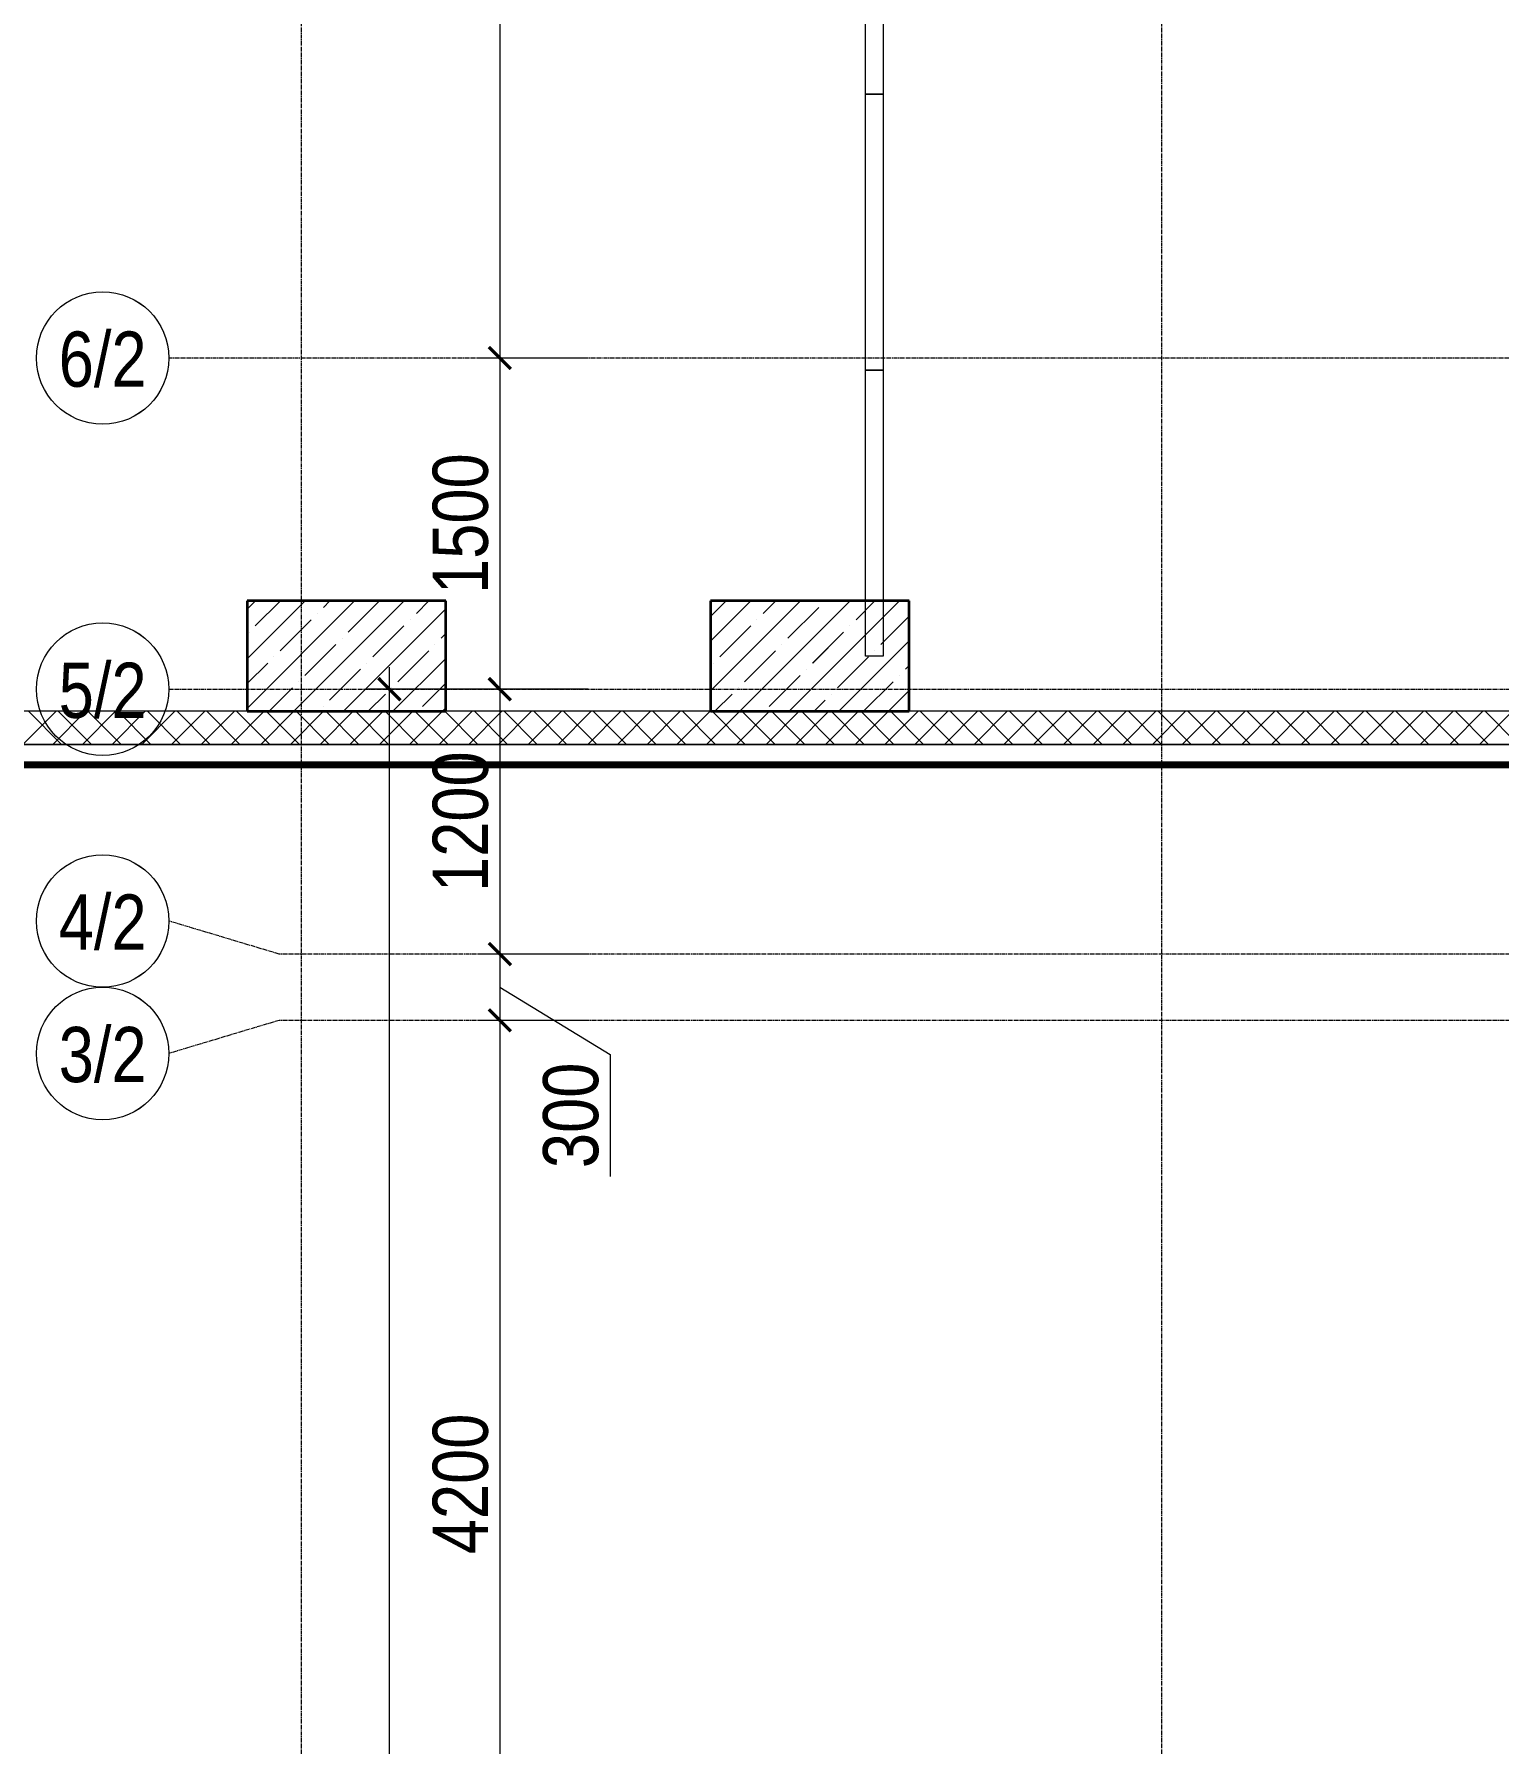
# Model space of a CAD drawing. Header units: millimetres. Extents: x 470010 to 1231400, y -134005 to 421770.
# Drawn here: x 838912 to 845550, y 131436 to 139180 of the extents above; entities that cross this region are included whole.
import ezdxf
from ezdxf.enums import TextEntityAlignment as Align

# ---------------------------------------------------------------- set-up
doc = ezdxf.new("R2010")
doc.units = ezdxf.units.MM
doc.linetypes.add('CENTER2', pattern=[28.575, 19.05, -3.175, 3.175, -3.175])
doc.layers.get('Defpoints').update_dxf_attribs({"color": 140})
for name, color, linetype, lineweight in [('АР_Стены ЖБ', 7, 'Continuous', 35), ('АР_Тонкая', 254, 'Continuous', 5), ('АР_Утеплитель', 31, 'Continuous', 0), ('АР_Штриховка', 8, 'Continuous', 0), ('РД_Оси_размер', 8, 'Continuous', 0), ('ТХ_Оборудование', 15, 'Continuous', 9)]:
    doc.layers.add(name, color=color, linetype=linetype, lineweight=lineweight)
doc.layers.add('РД_Оси_100', color=7, linetype='Continuous', lineweight=0, true_color=0x525252)
doc.styles.add('style1', font='ARIALN.TTF')
doc.styles.add('ккк', font='isocpeur.ttf', dxfattribs={"width": 0.85, "oblique": 15})
doc.dimstyles.new('Dim100_ареал', dxfattribs={"dimscale": 100, "dimtxt": 2.5, "dimasz": 1, "dimexe": 1, "dimexo": 1, "dimgap": 0.5, "dimtad": 1, "dimzin": 12, "dimdsep": 46, "dimtxsty": 'style1', "dimblk": 'ARCHTICK', "dimcen": 1, "dimdle": 1, "dimclrd": 256, "dimclre": 256, "dimaunit": 1, "dimadec": 0, "dimazin": 3, "dimtfac": 1, "dimtmove": 1, "dimatfit": 3, "dimldrblk": 'OPEN30', "dimfxl": 4, "dimfxlon": 1, "dimtolj": 1, "dimtzin": 0, "dimlwd": 9, "dimlwe": 9, "dimarcsym": 0})

# ---------------------------------------------------------------- blocks, each defined once
blk = doc.blocks.new('A-iden')
at = {"linetype": 'Continuous', "lineweight": 5}
blk.add_circle((0, -4), 3, dxfattribs=at)
at = {"color": 0, "linetype": 'Continuous', "lineweight": 20, "style": 'ккк', "width": 0.85}
blk.add_attdef('ID', text='', height=4, dxfattribs=at).set_placement((0.314, -3.853), align=Align.MIDDLE_CENTER)
blk = doc.blocks.new('_ArchTick')
at = {"color": 0, "linetype": 'ByBlock', "const_width": 0.15}
blk.add_lwpolyline([(-0.5, -0.5), (0.5, 0.5)], dxfattribs=at)
blk = doc.blocks.new('*D217')
at = {"layer": 'Defpoints', "color": 0, "transparency": 16777216}
for p in [(34000, 13500), (37500.1, 13500), (37500, 0)]:
    blk.add_point(p, dxfattribs=at)
at = {"layer": 'РД_Оси_размер', "lineweight": 9, "transparency": 16777216}
for p, q in [((34000, -100), (34000, 13600)), ((34400, 13500), (33900, 13500)), ((34400, 0), (33900, 0))]:
    blk.add_line(p, q, dxfattribs=at)
at = {"layer": 'РД_Оси_размер', "lineweight": 9, "transparency": 16777216, "xscale": 100, "yscale": 100, "zscale": 100}
for p, rotation in [((34000, 13500), 90), ((34000, 0), 270)]:
    blk.add_blockref('_ArchTick', p, dxfattribs=dict(at, rotation=rotation))
at = {"layer": 'РД_Оси_размер', "color": 0, "transparency": 16777216, "insert": (33822.4, 6750), "char_height": 250, "attachment_point": 5, "rotation": 90, "style": 'style1'}
blk.add_mtext('\\A1;13500', dxfattribs=at)
blk = doc.blocks.new('_Open30')
at = {"color": 0, "linetype": 'ByBlock', "lineweight": -2}
for p, q in [((-1, 0.268), (0, 0)), ((0, 0), (-1, -0.268)), ((0, 0), (-1, 0))]:
    blk.add_line(p, q, dxfattribs=at)
blk = doc.blocks.new('*D216')
at = {"layer": 'Defpoints', "color": 0, "transparency": 16777216}
for p in [(36000, 19200), (34500, 15000), (36000, 15000)]:
    blk.add_point(p, dxfattribs=at)
at = {"layer": 'РД_Оси_размер', "lineweight": 9, "transparency": 16777216}
for p, q in [((34500, 19300), (34500, 14900)), ((34900, 19200), (34400, 19200)), ((34900, 15000), (34400, 15000))]:
    blk.add_line(p, q, dxfattribs=at)
at = {"layer": 'РД_Оси_размер', "lineweight": 9, "transparency": 16777216, "xscale": 100, "yscale": 100, "zscale": 100}
for p, rotation in [((34500, 19200), 90), ((34500, 15000), 270)]:
    blk.add_blockref('_ArchTick', p, dxfattribs=dict(at, rotation=rotation))
at = {"layer": 'РД_Оси_размер', "color": 0, "transparency": 16777216, "insert": (34322.4, 17100), "char_height": 250, "attachment_point": 5, "rotation": 90, "style": 'style1'}
blk.add_mtext('\\A1;4200', dxfattribs=at)
blk = doc.blocks.new('*D192')
at = {"layer": 'Defpoints', "color": 0, "transparency": 16777216}
for p in [(36000, 15000), (34500, 13500), (36000, 13500)]:
    blk.add_point(p, dxfattribs=at)
at = {"layer": 'РД_Оси_размер', "lineweight": 9, "transparency": 16777216}
for p, q in [((34500, 15100), (34500, 13400)), ((34900, 15000), (34400, 15000)), ((34900, 13500), (34400, 13500))]:
    blk.add_line(p, q, dxfattribs=at)
at = {"layer": 'РД_Оси_размер', "lineweight": 9, "transparency": 16777216, "xscale": 100, "yscale": 100, "zscale": 100}
for p, rotation in [((34500, 15000), 90), ((34500, 13500), 270)]:
    blk.add_blockref('_ArchTick', p, dxfattribs=dict(at, rotation=rotation))
at = {"layer": 'РД_Оси_размер', "color": 0, "transparency": 16777216, "insert": (34322.4, 14250), "char_height": 250, "attachment_point": 5, "rotation": 90, "style": 'style1'}
blk.add_mtext('\\A1;1500', dxfattribs=at)
blk = doc.blocks.new('*D193')
at = {"layer": 'Defpoints', "color": 0, "transparency": 16777216}
for p in [(36000, 13500), (34500, 12300), (36000, 12300)]:
    blk.add_point(p, dxfattribs=at)
at = {"layer": 'РД_Оси_размер', "lineweight": 9, "transparency": 16777216}
for p, q in [((34500, 13600), (34500, 12200)), ((34900, 13500), (34400, 13500)), ((34900, 12300), (34400, 12300))]:
    blk.add_line(p, q, dxfattribs=at)
at = {"layer": 'РД_Оси_размер', "lineweight": 9, "transparency": 16777216, "xscale": 100, "yscale": 100, "zscale": 100}
for p, rotation in [((34500, 13500), 90), ((34500, 12300), 270)]:
    blk.add_blockref('_ArchTick', p, dxfattribs=dict(at, rotation=rotation))
at = {"layer": 'РД_Оси_размер', "color": 0, "transparency": 16777216, "insert": (34322.4, 12900), "char_height": 250, "attachment_point": 5, "rotation": 90, "style": 'style1'}
blk.add_mtext('\\A1;1200', dxfattribs=at)
blk = doc.blocks.new('*D194')
at = {"layer": 'Defpoints', "color": 0, "transparency": 16777216}
for p in [(36000, 12300), (34500, 12000), (36000, 12000)]:
    blk.add_point(p, dxfattribs=at)
at = {"layer": 'РД_Оси_размер', "lineweight": 9, "transparency": 16777216}
for p, q in [((34500, 12400), (34500, 11900)), ((34900, 12300), (34400, 12300)), ((34500, 12150), (35000, 11845.7)), ((34900, 12000), (34400, 12000)), ((35000, 11845.7), (35000, 11293.4))]:
    blk.add_line(p, q, dxfattribs=at)
at = {"layer": 'РД_Оси_размер', "lineweight": 9, "transparency": 16777216, "xscale": 100, "yscale": 100, "zscale": 100}
for p, rotation in [((34500, 12300), 90), ((34500, 12000), 270)]:
    blk.add_blockref('_ArchTick', p, dxfattribs=dict(at, rotation=rotation))
at = {"layer": 'РД_Оси_размер', "color": 0, "transparency": 16777216, "insert": (34822.4, 11569.6), "char_height": 250, "attachment_point": 5, "rotation": 90, "style": 'style1'}
blk.add_mtext('\\A1;300', dxfattribs=at)
blk = doc.blocks.new('*D195')
at = {"layer": 'Defpoints', "color": 0, "transparency": 16777216}
for p in [(36000, 12000), (34500, 7800), (36000, 7800)]:
    blk.add_point(p, dxfattribs=at)
at = {"layer": 'РД_Оси_размер', "lineweight": 9, "transparency": 16777216}
for p, q in [((34500, 12100), (34500, 7700)), ((34900, 12000), (34400, 12000)), ((34900, 7800), (34400, 7800))]:
    blk.add_line(p, q, dxfattribs=at)
at = {"layer": 'РД_Оси_размер', "lineweight": 9, "transparency": 16777216, "xscale": 100, "yscale": 100, "zscale": 100}
for p, rotation in [((34500, 12000), 90), ((34500, 7800), 270)]:
    blk.add_blockref('_ArchTick', p, dxfattribs=dict(at, rotation=rotation))
at = {"layer": 'РД_Оси_размер', "color": 0, "transparency": 16777216, "insert": (34322.4, 9900), "char_height": 250, "attachment_point": 5, "rotation": 90, "style": 'style1'}
blk.add_mtext('\\A1;4200', dxfattribs=at)
blk = doc.blocks.new('СОШ_2200_АР_ОСИ_М100_28.05.24')
at = {"layer": 'РД_Оси_100', "color": 251, "linetype": 'CENTER2', "true_color": 0x636466}
for p, q in [((37500, -6155), (37500, 139938.679)), ((71363.995, 15000), (33000, 15000)), ((33000, 13500), (85055, 13500))]:
    blk.add_line(p, q, dxfattribs=at)
for points in [[(33600, 139938.679), (33600, -6155)], [(85055, 12300), (33500, 12300), (33000, 12450)], [(85055, 12000), (33500, 12000), (33000, 11850)]]:
    blk.add_lwpolyline(points, dxfattribs=at)
at = {"layer": 'РД_Оси_100', "color": 251, "true_color": 0x636466}
ref = blk.add_blockref('A-iden', (32700, 15400), dxfattribs=dict(at, xscale=100, yscale=100, zscale=100))
ref.add_attrib('ID', '6/2', dxfattribs={"layer": '0', "linetype": 'Continuous', "height": 250, "style": 'style1'}).set_placement((32700, 15000), align=Align.MIDDLE)
ref = blk.add_blockref('A-iden', (32700, 13900), dxfattribs=dict(at, xscale=100, yscale=100, zscale=100))
ref.add_attrib('ID', '5/2', dxfattribs={"layer": '0', "linetype": 'Continuous', "height": 250, "style": 'style1'}).set_placement((32700, 13500), align=Align.MIDDLE)
ref = blk.add_blockref('A-iden', (32700, 12850), dxfattribs=dict(at, xscale=100, yscale=100, zscale=100))
ref.add_attrib('ID', '4/2', dxfattribs={"layer": '0', "linetype": 'Continuous', "height": 250, "style": 'style1'}).set_placement((32700, 12450), align=Align.MIDDLE)
ref = blk.add_blockref('A-iden', (32700, 12250), dxfattribs=dict(at, xscale=100, yscale=100, zscale=100))
ref.add_attrib('ID', '3/2', dxfattribs={"layer": '0', "linetype": 'Continuous', "height": 250, "style": 'style1'}).set_placement((32700, 11850), align=Align.MIDDLE)
at = {"layer": 'РД_Оси_размер', "color": 251, "true_color": 0x636466}
for base, p1, p2, picture, middle in [((34500, 15000), (36000, 19200), (36000, 15000), '*D216', (34322.357, 17100)), ((34500, 13500), (36000, 15000), (36000, 13500), '*D192', (34322.357, 14250)), ((34000, 13500), (37500, 0), (37500.05, 13500), '*D217', (33822.357, 6750)), ((34500, 12300), (36000, 13500), (36000, 12300), '*D193', (34322.357, 12900)), ((34500, 7800), (36000, 12000), (36000, 7800), '*D195', (34322.357, 9900))]:
    dim = blk.add_linear_dim(base=base, p1=p1, p2=p2, angle=90, dimstyle='Dim100_ареал', dxfattribs=at)
    dim.commit()
    dim.dimension.update_dxf_attribs({"geometry": picture, "text_midpoint": middle})
dim = blk.add_linear_dim(base=(34500, 12000), p1=(36000, 12300), p2=(36000, 12000), angle=90, dimstyle='Dim100_ареал', dxfattribs=at)
dim.commit()
dim.dimension.update_dxf_attribs({"geometry": '*D194', "text_midpoint": (35000, 11795.682), "dimtype": 128})
blk = doc.blocks.new('A$C9108343f')
at = {"layer": 'АР_Стены ЖБ', "color": 18, "linetype": 'Continuous', "lineweight": 35, "true_color": 0x000000}
for p, q in [((174159.1, 236979.5), (174159.1, 236479.5)), ((175059.1, 236979.5), (174159.1, 236979.5)), ((175059.1, 236479.5), (175059.1, 236979.5)), ((176259.1, 236979.5), (176259.1, 236479.5)), ((177159.1, 236979.5), (176259.1, 236979.5)), ((177159.1, 236479.5), (177159.1, 236979.5)), ((174159.1, 236479.5), (175059.1, 236479.5)), ((176259.1, 236479.5), (177159.1, 236479.5))]:
    blk.add_line(p, q, dxfattribs=at)
at = {"layer": 'АР_Тонкая', "color": 18, "linetype": 'Continuous', "lineweight": 5, "true_color": 0x000000}
for p, q in [((186154.1, 236329.5), (167604.1, 236329.5)), ((167604.1, 236249.5), (186074.1, 236249.5)), ((186074.1, 236249.5), (167604.1, 236249.5)), ((167604.1, 236224.5), (186049.1, 236224.5))]:
    blk.add_line(p, q, dxfattribs=at)
at = {"layer": 'АР_Утеплитель', "color": 18, "linetype": 'Continuous', "lineweight": 0, "true_color": 0x000000}
for p, q in [((186304.1, 236479.5), (167604.1, 236479.5)), ((167604.1, 236329.5), (186154.1, 236329.5))]:
    blk.add_line(p, q, dxfattribs=at)
at = {"layer": 'АР_Штриховка', "color": 18, "linetype": 'Continuous', "lineweight": 5, "true_color": 0x000000}
for p, q in [((174159.1, 236941.5), (174197, 236979.5)), ((174159.1, 236717), (174421.6, 236979.5)), ((174159.1, 236492.5), (174646.1, 236979.5)), ((174195.9, 236866.1), (174309.3, 236979.5)), ((174370.6, 236479.5), (174870.6, 236979.5)), ((174504.6, 236950.3), (174533.8, 236979.5)), ((174616.9, 236838.1), (174757.2, 236978.4)), ((174925.6, 236922.3), (174982.8, 236979.5)), ((176259.1, 236796.5), (176442.1, 236979.5)), ((176259.1, 236572), (176666.6, 236979.5)), ((176259.1, 236908.7), (176328.8, 236978.4)), ((176391.1, 236479.5), (176891.1, 236979.5)), ((176497.1, 236922.3), (176554.4, 236979.5)), ((176615.6, 236479.5), (177115.6, 236979.5)), ((176777.8, 236978.4), (176777.8, 236978.4)), ((176918.1, 236894.2), (177003.4, 236979.5)), ((174308.2, 236753.9), (174448.5, 236894.2)), ((174476.6, 236922.3), (174476.6, 236922.3)), ((174595.1, 236479.5), (175059.1, 236943.5)), ((174897.5, 236894.2), (174897.5, 236894.2)), ((176469.1, 236894.2), (176469.1, 236894.2)), ((176609.4, 236810), (176749.7, 236950.3)), ((177030.3, 236781.9), (177159.1, 236910.7)), ((174167.9, 236838.1), (174167.9, 236838.1)), ((174729.1, 236725.8), (174869.5, 236866.1)), ((175037.8, 236810), (175059.1, 236831.3)), ((176300.7, 236725.8), (176441, 236866.1)), ((176721.6, 236697.8), (176862, 236838.1)), ((176890, 236866.1), (176890, 236866.1)), ((174420.5, 236641.6), (174560.8, 236781.9)), ((174588.8, 236810), (174588.8, 236810)), ((174841.4, 236613.6), (174981.7, 236753.9)), ((175009.8, 236781.9), (175009.8, 236781.9)), ((176412.9, 236613.6), (176553.3, 236753.9)), ((176581.3, 236781.9), (176581.3, 236781.9)), ((176840.1, 236479.5), (177159.1, 236798.4)), ((177002.3, 236753.9), (177002.3, 236753.9)), ((174159.1, 236604.8), (174252.1, 236697.8)), ((174280.1, 236725.8), (174280.1, 236725.8)), ((174532.7, 236529.4), (174673, 236669.7)), ((174701.1, 236697.8), (174701.1, 236697.8)), ((174819.6, 236479.5), (175059.1, 236719)), ((176272.6, 236697.8), (176272.6, 236697.8)), ((176693.6, 236669.7), (176693.6, 236669.7)), ((176833.9, 236585.5), (176974.2, 236725.8)), ((177142.6, 236669.7), (177159.1, 236686.2)), ((174258.3, 236479.5), (174364.3, 236585.5)), ((174392.4, 236613.6), (174392.4, 236613.6)), ((174813.3, 236585.5), (174813.3, 236585.5)), ((174953.7, 236501.3), (175059.1, 236606.8)), ((176384.9, 236585.5), (176384.9, 236585.5)), ((176525.2, 236501.3), (176665.5, 236641.6)), ((176952.4, 236479.5), (177086.5, 236613.6)), ((177114.5, 236641.6), (177114.5, 236641.6)), ((174707.3, 236479.5), (174785.3, 236557.4)), ((176278.9, 236479.5), (176356.8, 236557.4)), ((176727.9, 236479.5), (176777.8, 236529.4)), ((176805.8, 236557.4), (176805.8, 236557.4)), ((177064.6, 236479.5), (177159.1, 236573.9)), ((174504.6, 236501.3), (174504.6, 236501.3)), ((175044.1, 236479.5), (175059.1, 236494.5))]:
    blk.add_line(p, q, dxfattribs=at)
at = {"layer": 'АР_Штриховка', "color": 18, "linetype": 'Continuous', "lineweight": 0, "true_color": 0x000000}
for p, q in [((173142.9, 236329.5), (173292.9, 236479.5)), ((173318.2, 236329.5), (173168.2, 236479.5)), ((173277.6, 236329.5), (173427.6, 236479.5)), ((173452.9, 236329.5), (173302.9, 236479.5)), ((173412.3, 236329.5), (173562.3, 236479.5)), ((173587.6, 236329.5), (173437.6, 236479.5)), ((173547, 236329.5), (173697, 236479.5)), ((173722.3, 236329.5), (173572.3, 236479.5)), ((173681.8, 236329.5), (173831.8, 236479.5)), ((173857, 236329.5), (173707, 236479.5)), ((173816.5, 236329.5), (173966.5, 236479.5)), ((173991.7, 236329.5), (173841.7, 236479.5)), ((173951.2, 236329.5), (174101.2, 236479.5)), ((174126.4, 236329.5), (173976.4, 236479.5)), ((174085.9, 236329.5), (174235.9, 236479.5)), ((174261.1, 236329.5), (174111.1, 236479.5)), ((174220.6, 236329.5), (174370.6, 236479.5)), ((174395.8, 236329.5), (174245.8, 236479.5)), ((174355.3, 236329.5), (174505.3, 236479.5)), ((174530.5, 236329.5), (174380.5, 236479.5)), ((174490, 236329.5), (174640, 236479.5)), ((174665.2, 236329.5), (174515.2, 236479.5)), ((174624.7, 236329.5), (174774.7, 236479.5)), ((174799.9, 236329.5), (174649.9, 236479.5)), ((174759.4, 236329.5), (174909.4, 236479.5)), ((174934.6, 236329.5), (174784.6, 236479.5)), ((174894.1, 236329.5), (175044.1, 236479.5)), ((175069.3, 236329.5), (174919.3, 236479.5)), ((175028.8, 236329.5), (175178.8, 236479.5)), ((175204.1, 236329.5), (175054.1, 236479.5)), ((175163.5, 236329.5), (175313.5, 236479.5)), ((175338.8, 236329.5), (175188.8, 236479.5)), ((175298.2, 236329.5), (175448.2, 236479.5)), ((175473.5, 236329.5), (175323.5, 236479.5)), ((175432.9, 236329.5), (175582.9, 236479.5)), ((175608.2, 236329.5), (175458.2, 236479.5)), ((175567.6, 236329.5), (175717.6, 236479.5)), ((175742.9, 236329.5), (175592.9, 236479.5)), ((175702.3, 236329.5), (175852.3, 236479.5)), ((175877.6, 236329.5), (175727.6, 236479.5)), ((175837, 236329.5), (175987, 236479.5)), ((176012.3, 236329.5), (175862.3, 236479.5)), ((175971.7, 236329.5), (176121.7, 236479.5)), ((176147, 236329.5), (175997, 236479.5)), ((176106.4, 236329.5), (176256.4, 236479.5)), ((176281.7, 236329.5), (176131.7, 236479.5)), ((176241.1, 236329.5), (176391.1, 236479.5)), ((176416.4, 236329.5), (176266.4, 236479.5)), ((176375.8, 236329.5), (176525.8, 236479.5)), ((176551.1, 236329.5), (176401.1, 236479.5)), ((176510.5, 236329.5), (176660.5, 236479.5)), ((176685.8, 236329.5), (176535.8, 236479.5)), ((176645.2, 236329.5), (176795.2, 236479.5)), ((176820.5, 236329.5), (176670.5, 236479.5)), ((176779.9, 236329.5), (176929.9, 236479.5)), ((176955.2, 236329.5), (176805.2, 236479.5)), ((176914.6, 236329.5), (177064.6, 236479.5)), ((177089.9, 236329.5), (176939.9, 236479.5)), ((177049.3, 236329.5), (177199.3, 236479.5)), ((177224.6, 236329.5), (177074.6, 236479.5)), ((177184.1, 236329.5), (177334.1, 236479.5)), ((177359.3, 236329.5), (177209.3, 236479.5)), ((177318.8, 236329.5), (177468.8, 236479.5)), ((177494, 236329.5), (177344, 236479.5)), ((177453.5, 236329.5), (177603.5, 236479.5)), ((177628.7, 236329.5), (177478.7, 236479.5)), ((177588.2, 236329.5), (177738.2, 236479.5)), ((177763.4, 236329.5), (177613.4, 236479.5)), ((177722.9, 236329.5), (177872.9, 236479.5)), ((177898.1, 236329.5), (177748.1, 236479.5)), ((177857.6, 236329.5), (178007.6, 236479.5)), ((178032.8, 236329.5), (177882.8, 236479.5)), ((177992.3, 236329.5), (178142.3, 236479.5)), ((178167.5, 236329.5), (178017.5, 236479.5)), ((178127, 236329.5), (178277, 236479.5)), ((178302.2, 236329.5), (178152.2, 236479.5)), ((178261.7, 236329.5), (178411.7, 236479.5)), ((178436.9, 236329.5), (178286.9, 236479.5)), ((178396.4, 236329.5), (178546.4, 236479.5)), ((178571.6, 236329.5), (178421.6, 236479.5)), ((178531.1, 236329.5), (178681.1, 236479.5)), ((178706.4, 236329.5), (178556.4, 236479.5)), ((178665.8, 236329.5), (178815.8, 236479.5)), ((178841.1, 236329.5), (178691.1, 236479.5)), ((178800.5, 236329.5), (178950.5, 236479.5)), ((178975.8, 236329.5), (178825.8, 236479.5)), ((178935.2, 236329.5), (179085.2, 236479.5)), ((179110.5, 236329.5), (178960.5, 236479.5)), ((179069.9, 236329.5), (179219.9, 236479.5)), ((179245.2, 236329.5), (179095.2, 236479.5)), ((179204.6, 236329.5), (179354.6, 236479.5)), ((179379.9, 236329.5), (179229.9, 236479.5)), ((179339.3, 236329.5), (179489.3, 236479.5)), ((179514.6, 236329.5), (179364.6, 236479.5)), ((179474, 236329.5), (179624, 236479.5)), ((179649.3, 236329.5), (179499.3, 236479.5)), ((179608.7, 236329.5), (179758.7, 236479.5)), ((179784, 236329.5), (179634, 236479.5)), ((179743.4, 236329.5), (179893.4, 236479.5)), ((179918.7, 236329.5), (179768.7, 236479.5)), ((167604.1, 236249.2), (186073.8, 236249.2)), ((167604.1, 236248.2), (186072.8, 236248.2)), ((167604.1, 236247.2), (186071.8, 236247.2)), ((167604.1, 236246.2), (186070.8, 236246.2)), ((167604.1, 236245.2), (186069.8, 236245.2)), ((167604.1, 236244.2), (186068.8, 236244.2)), ((167604.1, 236243.2), (186067.8, 236243.2)), ((167604.1, 236242.2), (186066.8, 236242.2)), ((167604.1, 236241.2), (186065.8, 236241.2)), ((167604.1, 236240.2), (186064.8, 236240.2)), ((167604.1, 236239.2), (186063.8, 236239.2)), ((167604.1, 236238.2), (186062.8, 236238.2)), ((167604.1, 236237.2), (186061.8, 236237.2)), ((167604.1, 236236.2), (186060.8, 236236.2)), ((167604.1, 236235.2), (186059.8, 236235.2)), ((167604.1, 236234.2), (186058.8, 236234.2)), ((167604.1, 236233.2), (186057.8, 236233.2)), ((167604.1, 236232.2), (186056.8, 236232.2)), ((167604.1, 236231.2), (186055.8, 236231.2)), ((167604.1, 236230.2), (186054.8, 236230.2)), ((167604.1, 236229.2), (186053.8, 236229.2)), ((167604.1, 236228.2), (186052.8, 236228.2)), ((167604.1, 236227.2), (186051.8, 236227.2)), ((167604.1, 236226.2), (186050.8, 236226.2)), ((167604.1, 236225.2), (186049.8, 236225.2))]:
    blk.add_line(p, q, dxfattribs=at)
at = {"layer": 'ТХ_Оборудование', "color": 18, "lineweight": 15, "true_color": 0x000000}
for p, q in [((176961.6, 239274.5), (176961.6, 240524.5)), ((177041.6, 240524.5), (177041.6, 239274.5)), ((177041.6, 239274.5), (176961.6, 239274.5)), ((176961.6, 238024.5), (176961.6, 239274.5)), ((176961.6, 239274.5), (177041.6, 239274.5)), ((177041.6, 239274.5), (177041.6, 238024.5)), ((177041.6, 238024.5), (176961.6, 238024.5)), ((176961.6, 236729.5), (176961.6, 238024.5)), ((176961.6, 238024.5), (177041.6, 238024.5)), ((177041.6, 238024.5), (177041.6, 236729.5)), ((177041.6, 236729.5), (176961.6, 236729.5))]:
    blk.add_line(p, q, dxfattribs=at)
at = {"layer": 'РД_Оси_100'}
blk.add_blockref('СОШ_2200_АР_ОСИ_М100_28.05.24', (140804.1, 223079.5), dxfattribs=at)
at = {"layer": 'Defpoints', "color": 18, "true_color": 0x000000, "style": 'style1'}
for p in [(143949.3, 316089.1), (143975, 281639.5), (143890.4, 273244.7), (143840, 264276.8), (143967.8, 254892.4), (12252, 104178.1), (12382.6, 96023.1)]:
    blk.add_attdef('АР-ПОМЕЩЕНИЕ:НАИМЕНОВАНИЕ', text='', height=100, dxfattribs=at).set_placement(p, align=Align.MIDDLE)
at = {"layer": 'Defpoints', "color": 18, "true_color": 0x000000, "style": 'style1', "flags": 8}
for p in [(143951.3, 279099.1), (143848.3, 269251.1), (143875.3, 260094.2), (144049.7, 250824.7), (163419.3, 238153.4), (155897.5, 237966), (183037.2, 237966), (143342.9, 237876.2)]:
    blk.add_attdef('АР-ПОМЕЩЕНИЕ:НАИМЕНОВАНИЕ', text='', height=100, dxfattribs=at).set_placement(p, align=Align.MIDDLE)

msp = doc.modelspace()

# ---------------------------------------------------------------- linework, layer by layer
at = {"layer": 'АР_Стены ЖБ', "color": 18, "linetype": 'Continuous', "lineweight": 35, "true_color": 0x000000}
for p, q in [((839877.706, 136613.251), (839877.706, 136113.251)), ((840777.706, 136613.251), (839877.706, 136613.251)), ((840777.706, 136113.251), (840777.706, 136613.251)), ((841977.706, 136613.251), (841977.706, 136113.251)), ((842877.706, 136613.251), (841977.706, 136613.251)), ((842877.706, 136113.251), (842877.706, 136613.251)), ((839877.706, 136113.251), (840777.706, 136113.251)), ((841977.706, 136113.251), (842877.706, 136113.251))]:
    msp.add_line(p, q, dxfattribs=at)
at = {"layer": 'АР_Тонкая', "color": 18, "linetype": 'Continuous', "lineweight": 5, "true_color": 0x000000}
for p, q in [((851872.706, 135963.251), (833322.706, 135963.251)), ((833322.706, 135883.251), (851792.706, 135883.251)), ((851792.706, 135883.251), (833322.706, 135883.251)), ((833322.706, 135858.251), (851767.706, 135858.251))]:
    msp.add_line(p, q, dxfattribs=at)
at = {"layer": 'АР_Утеплитель', "color": 18, "linetype": 'Continuous', "lineweight": 0, "true_color": 0x000000}
for p, q in [((852022.706, 136113.251), (833322.706, 136113.251)), ((833322.706, 135963.251), (851872.706, 135963.251))]:
    msp.add_line(p, q, dxfattribs=at)
at = {"layer": 'АР_Штриховка', "color": 18, "linetype": 'Continuous', "lineweight": 5, "true_color": 0x000000}
for p, q in [((839877.706, 136575.295), (839915.661, 136613.25)), ((839877.706, 136350.788), (840140.168, 136613.25)), ((839877.706, 136126.282), (840364.674, 136613.25)), ((839914.557, 136499.892), (840027.915, 136613.25)), ((840089.181, 136113.25), (840589.181, 136613.25)), ((840223.253, 136584.082), (840252.421, 136613.25)), ((840335.507, 136471.829), (840475.823, 136612.146)), ((840644.203, 136556.019), (840701.434, 136613.25)), ((841977.706, 136430.231), (842160.725, 136613.25)), ((841977.706, 136205.724), (842385.232, 136613.25)), ((841977.706, 136542.484), (842047.368, 136612.146)), ((842109.738, 136113.25), (842609.738, 136613.25)), ((842215.748, 136556.019), (842272.979, 136613.25)), ((842334.245, 136113.25), (842834.245, 136613.25)), ((842636.697, 136527.956), (842721.992, 136613.25)), ((840313.687, 136113.25), (840777.706, 136577.269)), ((842328.001, 136443.766), (842468.317, 136584.082)), ((842748.95, 136415.702), (842877.706, 136544.458)), ((840026.81, 136387.639), (840167.127, 136527.956)), ((840447.76, 136359.576), (840588.076, 136499.892)), ((840756.456, 136443.766), (840777.706, 136465.016)), ((842019.305, 136359.576), (842159.621, 136499.892)), ((842440.254, 136331.513), (842580.571, 136471.829)), ((840139.064, 136275.386), (840279.38, 136415.703)), ((840560.013, 136247.323), (840700.33, 136387.639)), ((842131.558, 136247.323), (842271.874, 136387.639)), ((842558.751, 136113.25), (842877.706, 136432.205)), ((839877.706, 136238.535), (839970.684, 136331.513)), ((840251.317, 136163.133), (840391.633, 136303.449)), ((840538.193, 136113.25), (840777.706, 136352.763)), ((842552.507, 136219.259), (842692.824, 136359.576)), ((842861.204, 136303.449), (842877.706, 136319.952)), ((839976.927, 136113.25), (840082.937, 136219.259)), ((840672.266, 136135.069), (840777.706, 136240.51)), ((842243.811, 136135.069), (842384.128, 136275.386)), ((842671.004, 136113.25), (842805.077, 136247.323)), ((840425.94, 136113.25), (840503.886, 136191.196)), ((841997.485, 136113.25), (842075.431, 136191.196)), ((842446.498, 136113.25), (842496.381, 136163.133)), ((842783.257, 136113.25), (842877.706, 136207.699)), ((840762.7, 136113.25), (840777.706, 136128.256))]:
    msp.add_line(p, q, dxfattribs=at)
at = {"layer": 'АР_Штриховка', "color": 18, "linetype": 'Continuous', "lineweight": 0, "true_color": 0x000000}
for p, q in [((838861.55, 135963.251), (839011.55, 136113.251)), ((839036.809, 135963.251), (838886.809, 136113.251)), ((838996.253, 135963.251), (839146.253, 136113.251)), ((839171.513, 135963.251), (839021.513, 136113.251)), ((839130.957, 135963.251), (839280.957, 136113.251)), ((839306.217, 135963.251), (839156.217, 136113.251)), ((839265.661, 135963.251), (839415.661, 136113.251)), ((839440.92, 135963.251), (839290.92, 136113.251)), ((839400.365, 135963.251), (839550.365, 136113.251)), ((839575.624, 135963.251), (839425.624, 136113.251)), ((839535.069, 135963.251), (839685.069, 136113.251)), ((839710.328, 135963.251), (839560.328, 136113.251)), ((839669.773, 135963.251), (839819.773, 136113.251)), ((839845.032, 135963.251), (839695.032, 136113.251)), ((839804.476, 135963.251), (839954.476, 136113.251)), ((839979.736, 135963.251), (839829.736, 136113.251)), ((839939.18, 135963.251), (840089.18, 136113.251)), ((840114.44, 135963.251), (839964.44, 136113.251)), ((840073.884, 135963.251), (840223.884, 136113.251)), ((840249.143, 135963.251), (840099.143, 136113.251)), ((840208.588, 135963.251), (840358.588, 136113.251)), ((840383.847, 135963.251), (840233.847, 136113.251)), ((840343.292, 135963.251), (840493.292, 136113.251)), ((840518.551, 135963.251), (840368.551, 136113.251)), ((840477.996, 135963.251), (840627.996, 136113.251)), ((840653.255, 135963.251), (840503.255, 136113.251)), ((840612.699, 135963.251), (840762.699, 136113.251)), ((840787.959, 135963.251), (840637.959, 136113.251)), ((840747.403, 135963.251), (840897.403, 136113.251)), ((840922.663, 135963.251), (840772.663, 136113.251)), ((840882.107, 135963.251), (841032.107, 136113.251)), ((841057.366, 135963.251), (840907.366, 136113.251)), ((841016.811, 135963.251), (841166.811, 136113.251)), ((841192.07, 135963.251), (841042.07, 136113.251)), ((841151.515, 135963.251), (841301.515, 136113.251)), ((841326.774, 135963.251), (841176.774, 136113.251)), ((841286.219, 135963.251), (841436.219, 136113.251)), ((841461.478, 135963.251), (841311.478, 136113.251)), ((841420.923, 135963.251), (841570.923, 136113.251)), ((841596.182, 135963.251), (841446.182, 136113.251)), ((841555.626, 135963.251), (841705.626, 136113.251)), ((841730.886, 135963.251), (841580.886, 136113.251)), ((841690.33, 135963.251), (841840.33, 136113.251)), ((841865.59, 135963.251), (841715.59, 136113.251)), ((841825.034, 135963.251), (841975.034, 136113.251)), ((842000.293, 135963.251), (841850.293, 136113.251)), ((841959.738, 135963.251), (842109.738, 136113.251)), ((842134.997, 135963.251), (841984.997, 136113.251)), ((842094.442, 135963.251), (842244.442, 136113.251)), ((842269.701, 135963.251), (842119.701, 136113.251)), ((842229.146, 135963.251), (842379.146, 136113.251)), ((842404.405, 135963.251), (842254.405, 136113.251)), ((842363.849, 135963.251), (842513.849, 136113.251)), ((842539.109, 135963.251), (842389.109, 136113.251)), ((842498.553, 135963.251), (842648.553, 136113.251)), ((842673.813, 135963.251), (842523.813, 136113.251)), ((842633.257, 135963.251), (842783.257, 136113.251)), ((842808.516, 135963.251), (842658.516, 136113.251)), ((842767.961, 135963.251), (842917.961, 136113.251)), ((842943.22, 135963.251), (842793.22, 136113.251)), ((842902.665, 135963.251), (843052.665, 136113.251)), ((843077.924, 135963.251), (842927.924, 136113.251)), ((843037.369, 135963.251), (843187.369, 136113.251)), ((843212.628, 135963.251), (843062.628, 136113.251)), ((843172.072, 135963.251), (843322.072, 136113.251)), ((843347.332, 135963.251), (843197.332, 136113.251)), ((843306.776, 135963.251), (843456.776, 136113.251)), ((843482.036, 135963.251), (843332.036, 136113.251)), ((843441.48, 135963.251), (843591.48, 136113.251)), ((843616.739, 135963.251), (843466.739, 136113.251)), ((843576.184, 135963.251), (843726.184, 136113.251)), ((843751.443, 135963.251), (843601.443, 136113.251)), ((843710.888, 135963.251), (843860.888, 136113.251)), ((843886.147, 135963.251), (843736.147, 136113.251)), ((843845.592, 135963.251), (843995.592, 136113.251)), ((844020.851, 135963.251), (843870.851, 136113.251)), ((843980.296, 135963.251), (844130.296, 136113.251)), ((844155.555, 135963.251), (844005.555, 136113.251)), ((844114.999, 135963.251), (844264.999, 136113.251)), ((844290.259, 135963.251), (844140.259, 136113.251)), ((844249.703, 135963.251), (844399.703, 136113.251)), ((844424.963, 135963.251), (844274.963, 136113.251)), ((844384.407, 135963.251), (844534.407, 136113.251)), ((844559.666, 135963.251), (844409.666, 136113.251)), ((844519.111, 135963.251), (844669.111, 136113.251)), ((844694.37, 135963.251), (844544.37, 136113.251)), ((844653.815, 135963.251), (844803.815, 136113.251)), ((844829.074, 135963.251), (844679.074, 136113.251)), ((844788.519, 135963.251), (844938.519, 136113.251)), ((844963.778, 135963.251), (844813.778, 136113.251)), ((844923.222, 135963.251), (845073.222, 136113.251)), ((845098.482, 135963.251), (844948.482, 136113.251)), ((845057.926, 135963.251), (845207.926, 136113.251)), ((845233.186, 135963.251), (845083.186, 136113.251)), ((845192.63, 135963.251), (845342.63, 136113.251)), ((845367.889, 135963.251), (845217.889, 136113.251)), ((845327.334, 135963.251), (845477.334, 136113.251)), ((845502.593, 135963.251), (845352.593, 136113.251)), ((845462.038, 135963.251), (845612.038, 136113.251)), ((845637.297, 135963.251), (845487.297, 136113.251)), ((833322.706, 135883), (851792.455, 135883)), ((833322.706, 135882), (851791.455, 135882)), ((833322.706, 135881), (851790.455, 135881)), ((833322.706, 135880), (851789.455, 135880)), ((833322.706, 135879), (851788.455, 135879)), ((833322.706, 135878), (851787.455, 135878)), ((833322.706, 135877), (851786.455, 135877)), ((833322.706, 135876), (851785.455, 135876)), ((833322.706, 135875), (851784.455, 135875)), ((833322.706, 135874), (851783.455, 135874)), ((833322.706, 135873), (851782.455, 135873)), ((833322.706, 135872), (851781.455, 135872)), ((833322.706, 135871), (851780.455, 135871)), ((833322.706, 135870), (851779.455, 135870)), ((833322.706, 135869), (851778.455, 135869)), ((833322.706, 135868), (851777.455, 135868)), ((833322.706, 135867), (851776.455, 135867)), ((833322.706, 135866), (851775.455, 135866)), ((833322.706, 135865), (851774.455, 135865)), ((833322.706, 135864), (851773.455, 135864)), ((833322.706, 135863), (851772.455, 135863)), ((833322.706, 135862), (851771.455, 135862)), ((833322.706, 135861), (851770.455, 135861)), ((833322.706, 135860), (851769.455, 135860)), ((833322.706, 135859), (851768.455, 135859))]:
    msp.add_line(p, q, dxfattribs=at)
at = {"layer": 'ТХ_Оборудование', "color": 18, "lineweight": 15, "true_color": 0x000000}
for p, q in [((842680.206, 138908.251), (842680.206, 140158.251)), ((842760.206, 140158.251), (842760.206, 138908.251)), ((842760.206, 138908.251), (842680.206, 138908.251)), ((842680.206, 137658.251), (842680.206, 138908.251)), ((842680.206, 138908.251), (842760.206, 138908.251)), ((842760.206, 138908.251), (842760.206, 137658.251)), ((842760.206, 137658.251), (842680.206, 137658.251)), ((842680.206, 136363.251), (842680.206, 137658.251)), ((842680.206, 137658.251), (842760.206, 137658.251)), ((842760.206, 137658.251), (842760.206, 136363.251)), ((842760.206, 136363.251), (842680.206, 136363.251))]:
    msp.add_line(p, q, dxfattribs=at)

# ---------------------------------------------------------------- block references
msp.add_blockref('A$C9108343f', (665718.612, -100366.242))
at = {"layer": 'РД_Оси_100'}
msp.add_blockref('СОШ_2200_АР_ОСИ_М100_28.05.24', (806522.706, 122713.251), dxfattribs=at)

doc.saveas('drawing.dxf')
